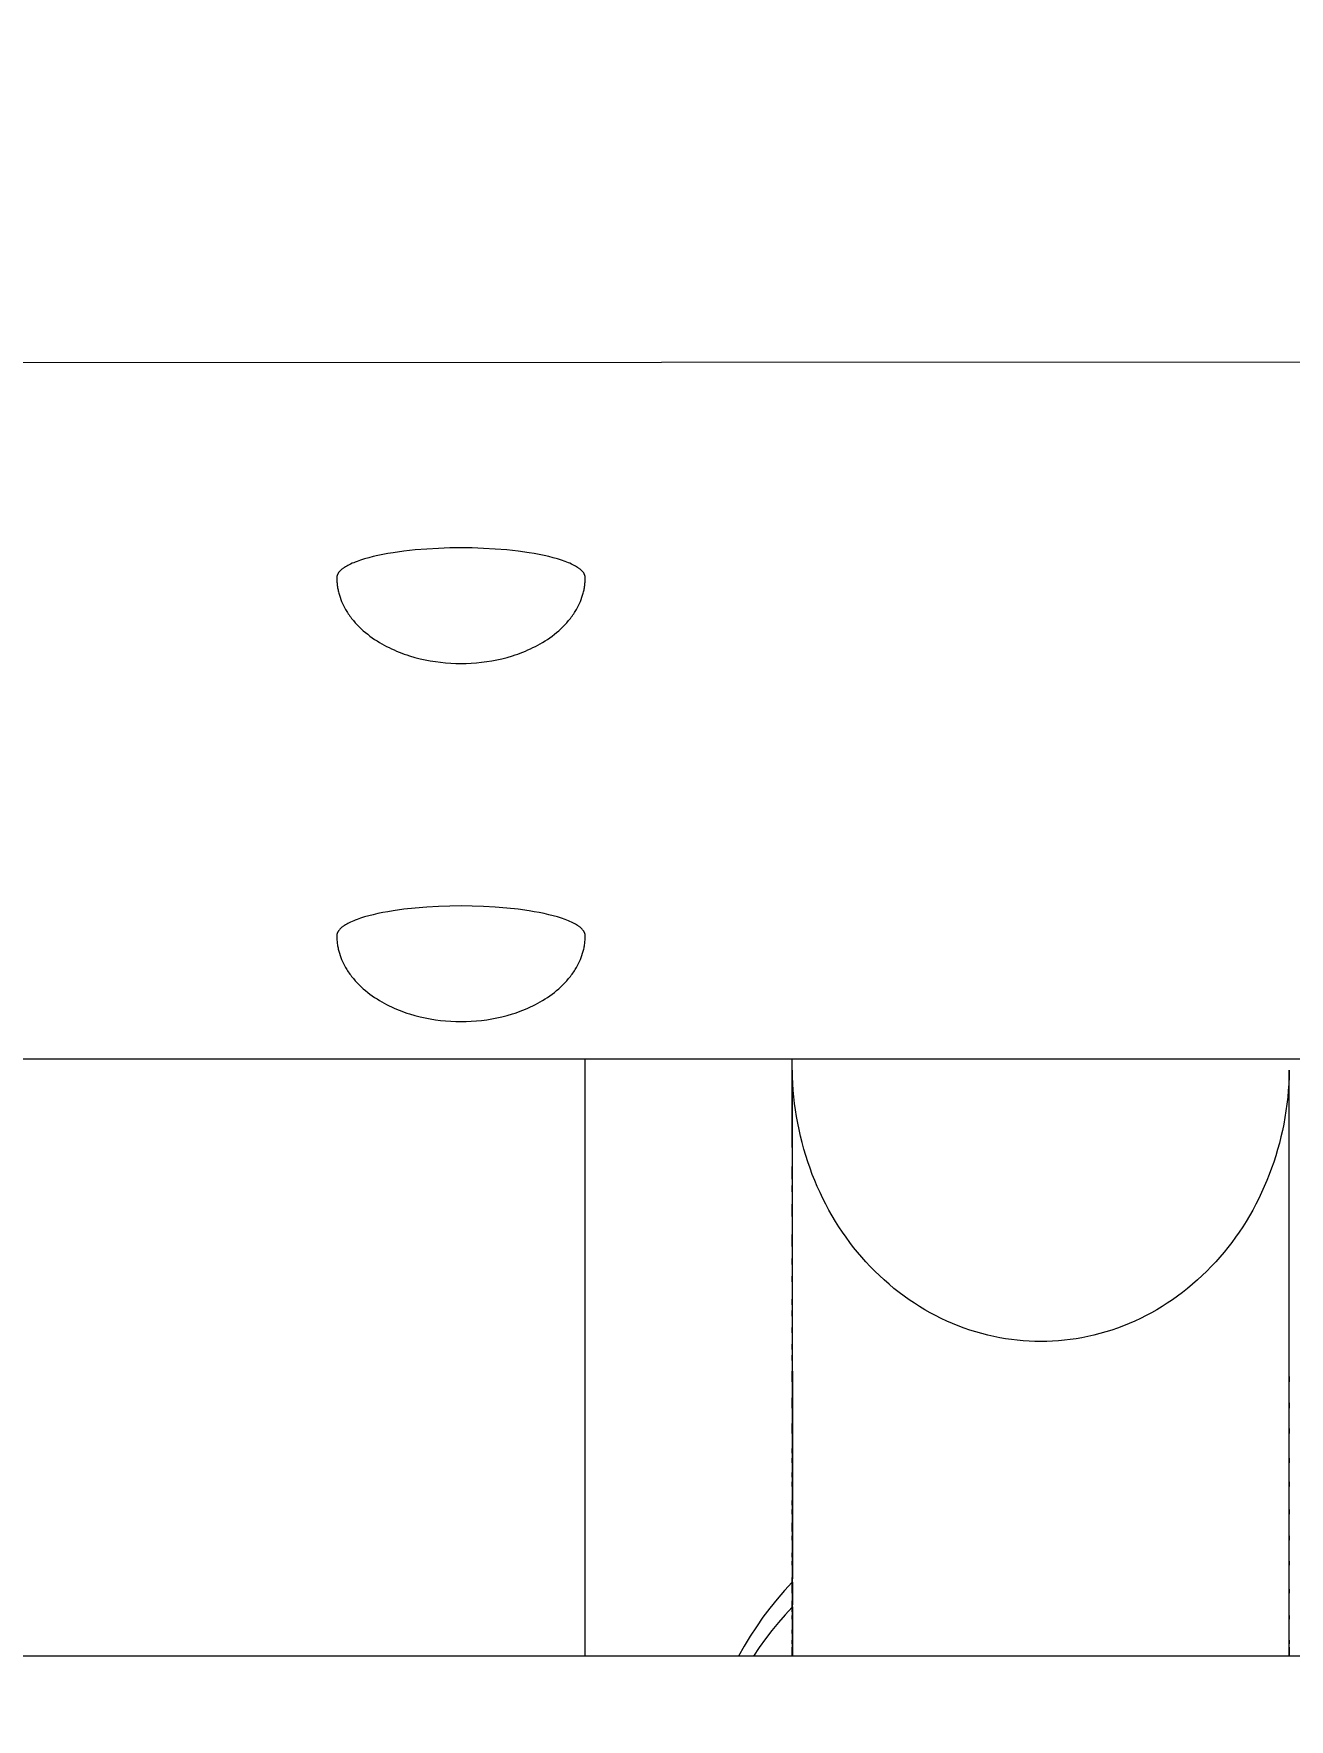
# Model space of a CAD drawing. Header units: inches. Extents: x -9 to 187, y -3 to 135.
# Drawn here: x 3.732 to 6.716, y 67.685 to 71.691 of the extents above; entities that cross this region are included whole.
import ezdxf

# ---------------------------------------------------------------- set-up
doc = ezdxf.new("R2010")
doc.units = ezdxf.units.IN
doc.layers.add('ZANO_R', color=7, linetype='Continuous', lineweight=0)
doc.layers.add('ZANO_W', color=1, linetype='Continuous', lineweight=0)
doc.styles.get("Standard").update_dxf_attribs({"font": 'arial.ttf'})
doc.dimstyles.new('amerykanie', dxfattribs={"dimtxt": 50, "dimasz": 50, "dimexe": 0.5, "dimexo": 0.5, "dimgap": 1, "dimtad": 1, "dimdec": 0, "dimzin": 0, "dimlunit": 5, "dimtxsty": 'Standard', "dimcen": 0.09, "dimclrd": 1, "dimclre": 1, "dimclrt": 1, "dimazin": 0, "dimtfac": 1, "dimtdec": 0, "dimtmove": 0, "dimatfit": 3, "dimfxl": 1, "dimtzin": 0, "dimarcsym": 1})

# ---------------------------------------------------------------- blocks, each defined once
blk = doc.blocks.new('*D364')
at = {"layer": 'ZANO_W', "color": 1, "lineweight": -2}
for p, q in [((4.7442, 74.7513), (-5.3576, 74.7513)), ((-4.8576, 49.7686), (-4.8576, 73.7513)), ((4.7442, 48.7686), (-5.3576, 48.7686))]:
    blk.add_line(p, q, dxfattribs=at)
at = {"layer": 'ZANO_W', "color": 1}
for points in [[(-4.6909, 73.7513), (-5.0243, 73.7513), (-4.8576, 74.7513)], [(-5.0243, 49.7686), (-4.6909, 49.7686), (-4.8576, 48.7686)]]:
    blk.add_solid(points, dxfattribs=at)
at = {"layer": 'ZANO_W', "color": 1, "insert": (-6.1873, 61.7599), "char_height": 1.625, "attachment_point": 5, "rotation": 90}
blk.add_mtext('26', dxfattribs=at)

msp = doc.modelspace()

# ---------------------------------------------------------------- linework, layer by layer
at = {"layer": 'ZANO_R'}
for p, q in [((-1.94527, 70.90566), (12.03027, 70.91451)), ((4.58567, 70.45721), (4.5732, 70.45514)), ((4.61163, 70.46085), (4.58567, 70.45721)), ((4.63856, 70.4638), (4.61163, 70.46085)), ((4.666, 70.46604), (4.63856, 70.4638)), ((4.69351, 70.46759), (4.666, 70.46604)), ((4.72071, 70.46849), (4.69351, 70.46759)), ((4.74724, 70.46878), (4.72071, 70.46849)), ((4.77377, 70.46849), (4.74724, 70.46878)), ((4.80096, 70.46759), (4.77377, 70.46849)), ((4.82848, 70.46604), (4.80096, 70.46759)), ((4.85592, 70.4638), (4.82848, 70.46604)), ((4.88285, 70.46085), (4.85592, 70.4638)), ((4.90881, 70.45721), (4.88285, 70.46085)), ((4.92128, 70.45514), (4.90881, 70.45721)), ((4.46338, 70.41736), (4.46242, 70.41654)), ((4.46439, 70.41819), (4.46338, 70.41736)), ((4.46544, 70.41902), (4.46439, 70.41819)), ((4.46654, 70.41984), (4.46544, 70.41902)), ((4.46768, 70.42067), (4.46654, 70.41984)), ((4.46887, 70.42149), (4.46768, 70.42067)), ((4.47011, 70.42231), (4.46887, 70.42149)), ((4.47271, 70.42396), (4.47011, 70.42231)), ((4.4755, 70.42559), (4.47271, 70.42396)), ((4.47847, 70.42721), (4.4755, 70.42559)), ((4.48163, 70.42882), (4.47847, 70.42721)), ((4.48497, 70.43042), (4.48163, 70.42882)), ((4.48849, 70.43201), (4.48497, 70.43042)), ((4.49218, 70.43358), (4.48849, 70.43201)), ((4.49606, 70.43513), (4.49218, 70.43358)), ((4.50011, 70.43666), (4.49606, 70.43513)), ((4.50873, 70.43966), (4.50011, 70.43666)), ((4.51802, 70.44255), (4.50873, 70.43966)), ((4.52794, 70.44534), (4.51802, 70.44255)), ((4.53846, 70.448), (4.52794, 70.44534)), ((4.54954, 70.45053), (4.53846, 70.448)), ((4.56114, 70.45291), (4.54954, 70.45053)), ((4.5732, 70.45514), (4.56114, 70.45291)), ((4.93334, 70.45291), (4.92128, 70.45514)), ((4.94493, 70.45053), (4.93334, 70.45291)), ((4.95602, 70.448), (4.94493, 70.45053)), ((4.96654, 70.44534), (4.95602, 70.448)), ((4.97646, 70.44255), (4.96654, 70.44534)), ((4.98575, 70.43966), (4.97646, 70.44255)), ((4.99437, 70.43666), (4.98575, 70.43966)), ((4.99842, 70.43513), (4.99437, 70.43666)), ((5.00229, 70.43358), (4.99842, 70.43513)), ((5.00599, 70.43201), (5.00229, 70.43358)), ((5.00951, 70.43042), (5.00599, 70.43201)), ((5.01285, 70.42882), (5.00951, 70.43042)), ((5.016, 70.42721), (5.01285, 70.42882)), ((5.01898, 70.42559), (5.016, 70.42721)), ((5.02177, 70.42396), (5.01898, 70.42559)), ((5.02437, 70.42231), (5.02177, 70.42396)), ((5.02561, 70.42149), (5.02437, 70.42231)), ((5.0268, 70.42067), (5.02561, 70.42149)), ((5.02794, 70.41984), (5.0268, 70.42067)), ((5.02904, 70.41902), (5.02794, 70.41984)), ((5.03009, 70.41819), (5.02904, 70.41902)), ((5.0311, 70.41736), (5.03009, 70.41819)), ((5.03206, 70.41654), (5.0311, 70.41736)), ((4.45199, 70.39824), (4.45198, 70.39785)), ((4.45198, 70.39785), (4.45201, 70.39518)), ((4.452, 70.39863), (4.45199, 70.39824)), ((4.45202, 70.39903), (4.452, 70.39863)), ((4.45201, 70.39518), (4.45208, 70.39252)), ((4.45205, 70.39942), (4.45202, 70.39903)), ((4.4521, 70.39982), (4.45205, 70.39942)), ((4.45208, 70.39252), (4.45221, 70.38987)), ((4.45215, 70.40021), (4.4521, 70.39982)), ((4.45221, 70.40061), (4.45215, 70.40021)), ((4.45228, 70.40101), (4.45221, 70.40061)), ((4.45221, 70.38987), (4.45238, 70.38723)), ((4.45235, 70.40141), (4.45228, 70.40101)), ((4.45244, 70.40181), (4.45235, 70.40141)), ((4.45238, 70.38723), (4.45261, 70.3846)), ((4.45254, 70.40221), (4.45244, 70.40181)), ((4.45265, 70.40261), (4.45254, 70.40221)), ((4.45261, 70.3846), (4.45288, 70.38198)), ((4.45277, 70.40301), (4.45265, 70.40261)), ((4.45289, 70.40341), (4.45277, 70.40301)), ((4.45288, 70.38198), (4.4532, 70.37936)), ((4.45303, 70.40382), (4.45289, 70.40341)), ((4.45318, 70.40422), (4.45303, 70.40382)), ((4.45333, 70.40462), (4.45318, 70.40422)), ((4.4532, 70.37936), (4.45357, 70.37676)), ((4.4535, 70.40503), (4.45333, 70.40462)), ((4.45368, 70.40544), (4.4535, 70.40503)), ((4.45386, 70.40584), (4.45368, 70.40544)), ((4.45406, 70.40625), (4.45386, 70.40584)), ((4.45427, 70.40666), (4.45406, 70.40625)), ((4.45448, 70.40706), (4.45427, 70.40666)), ((4.45471, 70.40747), (4.45448, 70.40706)), ((4.45495, 70.40788), (4.45471, 70.40747)), ((4.4552, 70.40829), (4.45495, 70.40788)), ((4.45546, 70.4087), (4.4552, 70.40829)), ((4.45573, 70.40911), (4.45546, 70.4087)), ((4.4563, 70.40993), (4.45573, 70.40911)), ((4.45691, 70.41075), (4.4563, 70.40993)), ((4.45757, 70.41158), (4.45691, 70.41075)), ((4.45827, 70.4124), (4.45757, 70.41158)), ((4.45901, 70.41323), (4.45827, 70.4124)), ((4.45979, 70.41405), (4.45901, 70.41323)), ((4.46062, 70.41488), (4.45979, 70.41405)), ((4.4615, 70.41571), (4.46062, 70.41488)), ((4.46242, 70.41654), (4.4615, 70.41571)), ((5.03298, 70.41571), (5.03206, 70.41654)), ((5.03385, 70.41488), (5.03298, 70.41571)), ((5.03468, 70.41405), (5.03385, 70.41488)), ((5.03547, 70.41323), (5.03468, 70.41405)), ((5.03621, 70.4124), (5.03547, 70.41323)), ((5.03691, 70.41158), (5.03621, 70.4124)), ((5.03757, 70.41075), (5.03691, 70.41158)), ((5.03818, 70.40993), (5.03757, 70.41075)), ((5.03875, 70.40911), (5.03818, 70.40993)), ((5.03902, 70.4087), (5.03875, 70.40911)), ((5.03928, 70.40829), (5.03902, 70.4087)), ((5.03953, 70.40788), (5.03928, 70.40829)), ((5.03977, 70.40747), (5.03953, 70.40788)), ((5.03999, 70.40706), (5.03977, 70.40747)), ((5.04021, 70.40666), (5.03999, 70.40706)), ((5.04042, 70.40625), (5.04021, 70.40666)), ((5.04061, 70.40584), (5.04042, 70.40625)), ((5.0408, 70.40544), (5.04061, 70.40584)), ((5.04098, 70.40503), (5.0408, 70.40544)), ((5.04091, 70.37676), (5.04128, 70.37936)), ((5.04114, 70.40462), (5.04098, 70.40503)), ((5.0413, 70.40422), (5.04114, 70.40462)), ((5.04128, 70.37936), (5.0416, 70.38198)), ((5.04145, 70.40382), (5.0413, 70.40422)), ((5.04159, 70.40341), (5.04145, 70.40382)), ((5.04171, 70.40301), (5.04159, 70.40341)), ((5.0416, 70.38198), (5.04187, 70.3846)), ((5.04183, 70.40261), (5.04171, 70.40301)), ((5.04194, 70.40221), (5.04183, 70.40261)), ((5.04187, 70.3846), (5.0421, 70.38723)), ((5.04204, 70.40181), (5.04194, 70.40221)), ((5.04212, 70.40141), (5.04204, 70.40181)), ((5.0421, 70.38723), (5.04227, 70.38987)), ((5.0422, 70.40101), (5.04212, 70.40141)), ((5.04227, 70.40061), (5.0422, 70.40101)), ((5.04233, 70.40021), (5.04227, 70.40061)), ((5.04227, 70.38987), (5.0424, 70.39252)), ((5.04238, 70.39982), (5.04233, 70.40021)), ((5.04242, 70.39942), (5.04238, 70.39982)), ((5.0424, 70.39252), (5.04247, 70.39518)), ((5.04246, 70.39903), (5.04242, 70.39942)), ((5.04248, 70.39863), (5.04246, 70.39903)), ((5.04247, 70.39518), (5.0425, 70.39785)), ((5.04249, 70.39824), (5.04248, 70.39863)), ((5.0425, 70.39785), (5.04249, 70.39824)), ((4.45357, 70.37676), (4.45398, 70.37416)), ((4.45398, 70.37416), (4.45444, 70.37158)), ((4.45444, 70.37158), (4.45495, 70.36901)), ((4.45495, 70.36901), (4.45551, 70.36644)), ((4.45551, 70.36644), (4.45611, 70.36389)), ((4.45611, 70.36389), (4.45675, 70.36135)), ((4.45675, 70.36135), (4.45745, 70.35882)), ((4.45745, 70.35882), (4.45818, 70.3563)), ((4.45818, 70.3563), (4.45979, 70.3513)), ((4.45979, 70.3513), (4.46156, 70.34635)), ((4.46156, 70.34635), (4.46351, 70.34145)), ((4.46351, 70.34145), (4.46562, 70.33661)), ((5.02885, 70.33661), (5.03097, 70.34145)), ((5.03097, 70.34145), (5.03292, 70.34635)), ((5.03292, 70.34635), (5.03469, 70.3513)), ((5.03469, 70.3513), (5.0363, 70.3563)), ((5.0363, 70.3563), (5.03703, 70.35882)), ((5.03703, 70.35882), (5.03772, 70.36135)), ((5.03772, 70.36135), (5.03837, 70.36389)), ((5.03837, 70.36389), (5.03897, 70.36644)), ((5.03897, 70.36644), (5.03953, 70.36901)), ((5.03953, 70.36901), (5.04003, 70.37158)), ((5.04003, 70.37158), (5.0405, 70.37416)), ((5.0405, 70.37416), (5.04091, 70.37676)), ((4.46562, 70.33661), (4.4679, 70.33182)), ((4.4679, 70.33182), (4.47034, 70.32709)), ((4.47034, 70.32709), (4.47294, 70.32243)), ((4.47294, 70.32243), (4.47569, 70.31782)), ((4.47569, 70.31782), (4.47749, 70.31498)), ((4.47749, 70.31498), (4.47933, 70.31218)), ((4.47933, 70.31218), (4.48122, 70.30941)), ((4.48122, 70.30941), (4.48317, 70.30667)), ((4.48317, 70.30667), (4.48516, 70.30397)), ((4.48516, 70.30397), (4.4872, 70.3013)), ((4.4872, 70.3013), (4.49142, 70.29607)), ((5.00305, 70.29607), (5.00727, 70.3013)), ((5.00727, 70.3013), (5.00931, 70.30397)), ((5.00931, 70.30397), (5.01131, 70.30667)), ((5.01131, 70.30667), (5.01325, 70.30941)), ((5.01325, 70.30941), (5.01515, 70.31218)), ((5.01515, 70.31218), (5.01699, 70.31498)), ((5.01699, 70.31498), (5.01878, 70.31782)), ((5.01878, 70.31782), (5.02154, 70.32243)), ((5.02154, 70.32243), (5.02413, 70.32709)), ((5.02413, 70.32709), (5.02657, 70.33182)), ((5.02657, 70.33182), (5.02885, 70.33661)), ((4.49142, 70.29607), (4.49582, 70.29098)), ((4.49582, 70.29098), (4.50039, 70.28602)), ((4.50039, 70.28602), (4.50511, 70.2812)), ((4.50511, 70.2812), (4.50999, 70.27652)), ((4.50999, 70.27652), (4.51501, 70.27198)), ((4.51501, 70.27198), (4.52016, 70.26758)), ((4.52016, 70.26758), (4.52544, 70.26332)), ((4.52544, 70.26332), (4.53083, 70.2592)), ((4.53083, 70.2592), (4.53633, 70.25522)), ((4.95815, 70.25522), (4.96365, 70.2592)), ((4.96365, 70.2592), (4.96904, 70.26332)), ((4.96904, 70.26332), (4.97432, 70.26758)), ((4.97432, 70.26758), (4.97947, 70.27198)), ((4.97947, 70.27198), (4.98449, 70.27652)), ((4.98449, 70.27652), (4.98936, 70.2812)), ((4.98936, 70.2812), (4.99409, 70.28602)), ((4.99409, 70.28602), (4.99866, 70.29098)), ((4.99866, 70.29098), (5.00305, 70.29607)), ((4.53633, 70.25522), (4.54192, 70.25138)), ((4.54192, 70.25138), (4.54761, 70.24768)), ((4.54761, 70.24768), (4.55338, 70.24412)), ((4.55338, 70.24412), (4.55899, 70.24083)), ((4.55899, 70.24083), (4.56468, 70.23766)), ((4.56468, 70.23766), (4.57044, 70.23461)), ((4.57044, 70.23461), (4.57627, 70.23168)), ((4.57627, 70.23168), (4.58217, 70.22886)), ((4.58217, 70.22886), (4.58813, 70.22616)), ((4.58813, 70.22616), (4.59415, 70.22357)), ((4.59415, 70.22357), (4.60022, 70.2211)), ((4.60022, 70.2211), (4.60634, 70.21874)), ((4.60634, 70.21874), (4.6125, 70.21649)), ((4.88197, 70.21649), (4.88814, 70.21874)), ((4.88814, 70.21874), (4.89426, 70.2211)), ((4.89426, 70.2211), (4.90033, 70.22357)), ((4.90033, 70.22357), (4.90635, 70.22616)), ((4.90635, 70.22616), (4.91231, 70.22886)), ((4.91231, 70.22886), (4.91821, 70.23168)), ((4.91821, 70.23168), (4.92404, 70.23461)), ((4.92404, 70.23461), (4.9298, 70.23766)), ((4.9298, 70.23766), (4.93549, 70.24083)), ((4.93549, 70.24083), (4.9411, 70.24412)), ((4.9411, 70.24412), (4.94687, 70.24768)), ((4.94687, 70.24768), (4.95255, 70.25138)), ((4.95255, 70.25138), (4.95815, 70.25522)), ((4.6125, 70.21649), (4.61871, 70.21436)), ((4.61871, 70.21436), (4.62495, 70.21234)), ((4.62495, 70.21234), (4.63753, 70.20863)), ((4.63753, 70.20863), (4.6502, 70.20536)), ((4.6502, 70.20536), (4.66213, 70.2027)), ((4.66213, 70.2027), (4.67414, 70.20039)), ((4.67414, 70.20039), (4.68624, 70.19844)), ((4.68624, 70.19844), (4.69838, 70.19684)), ((4.69838, 70.19684), (4.71057, 70.1956)), ((4.71057, 70.1956), (4.72279, 70.19472)), ((4.72279, 70.19472), (4.73502, 70.1942)), ((4.73502, 70.1942), (4.74724, 70.19403)), ((4.74724, 70.19403), (4.75946, 70.1942)), ((4.75946, 70.1942), (4.77169, 70.19472)), ((4.77169, 70.19472), (4.7839, 70.1956)), ((4.7839, 70.1956), (4.79609, 70.19684)), ((4.79609, 70.19684), (4.80824, 70.19844)), ((4.80824, 70.19844), (4.82033, 70.20039)), ((4.82033, 70.20039), (4.83235, 70.2027)), ((4.83235, 70.2027), (4.84428, 70.20536)), ((4.84428, 70.20536), (4.85695, 70.20863)), ((4.85695, 70.20863), (4.86953, 70.21234)), ((4.86953, 70.21234), (4.87577, 70.21436)), ((4.87577, 70.21436), (4.88197, 70.21649)), ((4.69351, 69.61663), (4.666, 69.61508)), ((4.72071, 69.61753), (4.69351, 69.61663)), ((4.74724, 69.61781), (4.72071, 69.61753)), ((4.77377, 69.61753), (4.74724, 69.61781)), ((4.80096, 69.61663), (4.77377, 69.61753)), ((4.82848, 69.61508), (4.80096, 69.61663)), ((4.47847, 69.57625), (4.4755, 69.57463)), ((4.48163, 69.57786), (4.47847, 69.57625)), ((4.48497, 69.57946), (4.48163, 69.57786)), ((4.48849, 69.58105), (4.48497, 69.57946)), ((4.49218, 69.58262), (4.48849, 69.58105)), ((4.49606, 69.58417), (4.49218, 69.58262)), ((4.50011, 69.5857), (4.49606, 69.58417)), ((4.50873, 69.58869), (4.50011, 69.5857)), ((4.51802, 69.59159), (4.50873, 69.58869)), ((4.52794, 69.59438), (4.51802, 69.59159)), ((4.53846, 69.59704), (4.52794, 69.59438)), ((4.54954, 69.59957), (4.53846, 69.59704)), ((4.56114, 69.60195), (4.54954, 69.59957)), ((4.5732, 69.60418), (4.56114, 69.60195)), ((4.58567, 69.60625), (4.5732, 69.60418)), ((4.61163, 69.60989), (4.58567, 69.60625)), ((4.63856, 69.61283), (4.61163, 69.60989)), ((4.666, 69.61508), (4.63856, 69.61283)), ((4.85592, 69.61283), (4.82848, 69.61508)), ((4.88285, 69.60989), (4.85592, 69.61283)), ((4.90881, 69.60625), (4.88285, 69.60989)), ((4.92128, 69.60418), (4.90881, 69.60625)), ((4.93334, 69.60195), (4.92128, 69.60418)), ((4.94493, 69.59957), (4.93334, 69.60195)), ((4.95602, 69.59704), (4.94493, 69.59957)), ((4.96654, 69.59438), (4.95602, 69.59704)), ((4.97646, 69.59159), (4.96654, 69.59438)), ((4.98575, 69.58869), (4.97646, 69.59159)), ((4.99437, 69.5857), (4.98575, 69.58869)), ((4.99842, 69.58417), (4.99437, 69.5857)), ((5.00229, 69.58262), (4.99842, 69.58417)), ((5.00599, 69.58105), (5.00229, 69.58262)), ((5.00951, 69.57946), (5.00599, 69.58105)), ((5.01285, 69.57786), (5.00951, 69.57946)), ((5.016, 69.57625), (5.01285, 69.57786)), ((5.01898, 69.57463), (5.016, 69.57625)), ((4.45199, 69.54728), (4.45198, 69.54689)), ((4.45198, 69.54689), (4.45201, 69.54422)), ((4.452, 69.54767), (4.45199, 69.54728)), ((4.45202, 69.54806), (4.452, 69.54767)), ((4.45201, 69.54422), (4.45208, 69.54156)), ((4.45205, 69.54846), (4.45202, 69.54806)), ((4.4521, 69.54886), (4.45205, 69.54846)), ((4.45208, 69.54156), (4.45221, 69.53891)), ((4.45215, 69.54925), (4.4521, 69.54886)), ((4.45221, 69.54965), (4.45215, 69.54925)), ((4.45228, 69.55005), (4.45221, 69.54965)), ((4.45221, 69.53891), (4.45238, 69.53627)), ((4.45235, 69.55045), (4.45228, 69.55005)), ((4.45244, 69.55085), (4.45235, 69.55045)), ((4.45238, 69.53627), (4.45261, 69.53364)), ((4.45254, 69.55125), (4.45244, 69.55085)), ((4.45265, 69.55165), (4.45254, 69.55125)), ((4.45277, 69.55205), (4.45265, 69.55165)), ((4.45289, 69.55245), (4.45277, 69.55205)), ((4.45303, 69.55285), (4.45289, 69.55245)), ((4.45318, 69.55326), (4.45303, 69.55285)), ((4.45333, 69.55366), (4.45318, 69.55326)), ((4.4535, 69.55407), (4.45333, 69.55366)), ((4.45368, 69.55447), (4.4535, 69.55407)), ((4.45386, 69.55488), (4.45368, 69.55447)), ((4.45406, 69.55529), (4.45386, 69.55488)), ((4.45427, 69.55569), (4.45406, 69.55529)), ((4.45448, 69.5561), (4.45427, 69.55569)), ((4.45471, 69.55651), (4.45448, 69.5561)), ((4.45495, 69.55692), (4.45471, 69.55651)), ((4.4552, 69.55733), (4.45495, 69.55692)), ((4.45546, 69.55774), (4.4552, 69.55733)), ((4.45573, 69.55815), (4.45546, 69.55774)), ((4.4563, 69.55897), (4.45573, 69.55815)), ((4.45691, 69.55979), (4.4563, 69.55897)), ((4.45757, 69.56062), (4.45691, 69.55979)), ((4.45827, 69.56144), (4.45757, 69.56062)), ((4.45901, 69.56227), (4.45827, 69.56144)), ((4.45979, 69.56309), (4.45901, 69.56227)), ((4.46062, 69.56392), (4.45979, 69.56309)), ((4.4615, 69.56475), (4.46062, 69.56392)), ((4.46242, 69.56557), (4.4615, 69.56475)), ((4.46338, 69.5664), (4.46242, 69.56557)), ((4.46439, 69.56723), (4.46338, 69.5664)), ((4.46544, 69.56806), (4.46439, 69.56723)), ((4.46654, 69.56888), (4.46544, 69.56806)), ((4.46768, 69.56971), (4.46654, 69.56888)), ((4.46887, 69.57053), (4.46768, 69.56971)), ((4.47011, 69.57135), (4.46887, 69.57053)), ((4.47271, 69.57299), (4.47011, 69.57135)), ((4.4755, 69.57463), (4.47271, 69.57299)), ((5.02177, 69.57299), (5.01898, 69.57463)), ((5.02437, 69.57135), (5.02177, 69.57299)), ((5.02561, 69.57053), (5.02437, 69.57135)), ((5.0268, 69.56971), (5.02561, 69.57053)), ((5.02794, 69.56888), (5.0268, 69.56971)), ((5.02904, 69.56806), (5.02794, 69.56888)), ((5.03009, 69.56723), (5.02904, 69.56806)), ((5.0311, 69.5664), (5.03009, 69.56723)), ((5.03206, 69.56557), (5.0311, 69.5664)), ((5.03298, 69.56475), (5.03206, 69.56557)), ((5.03385, 69.56392), (5.03298, 69.56475)), ((5.03468, 69.56309), (5.03385, 69.56392)), ((5.03547, 69.56227), (5.03468, 69.56309)), ((5.03621, 69.56144), (5.03547, 69.56227)), ((5.03691, 69.56062), (5.03621, 69.56144)), ((5.03757, 69.55979), (5.03691, 69.56062)), ((5.03818, 69.55897), (5.03757, 69.55979)), ((5.03875, 69.55815), (5.03818, 69.55897)), ((5.03902, 69.55774), (5.03875, 69.55815)), ((5.03928, 69.55733), (5.03902, 69.55774)), ((5.03953, 69.55692), (5.03928, 69.55733)), ((5.03977, 69.55651), (5.03953, 69.55692)), ((5.03999, 69.5561), (5.03977, 69.55651)), ((5.04021, 69.55569), (5.03999, 69.5561)), ((5.04042, 69.55529), (5.04021, 69.55569)), ((5.04061, 69.55488), (5.04042, 69.55529)), ((5.0408, 69.55447), (5.04061, 69.55488)), ((5.04098, 69.55407), (5.0408, 69.55447)), ((5.04114, 69.55366), (5.04098, 69.55407)), ((5.0413, 69.55326), (5.04114, 69.55366)), ((5.04145, 69.55285), (5.0413, 69.55326)), ((5.04159, 69.55245), (5.04145, 69.55285)), ((5.04171, 69.55205), (5.04159, 69.55245)), ((5.04183, 69.55165), (5.04171, 69.55205)), ((5.04194, 69.55125), (5.04183, 69.55165)), ((5.04187, 69.53364), (5.0421, 69.53627)), ((5.04204, 69.55085), (5.04194, 69.55125)), ((5.04212, 69.55045), (5.04204, 69.55085)), ((5.0421, 69.53627), (5.04227, 69.53891)), ((5.0422, 69.55005), (5.04212, 69.55045)), ((5.04227, 69.54965), (5.0422, 69.55005)), ((5.04233, 69.54925), (5.04227, 69.54965)), ((5.04227, 69.53891), (5.0424, 69.54156)), ((5.04238, 69.54886), (5.04233, 69.54925)), ((5.04242, 69.54846), (5.04238, 69.54886)), ((5.0424, 69.54156), (5.04247, 69.54422)), ((5.04246, 69.54806), (5.04242, 69.54846)), ((5.04248, 69.54767), (5.04246, 69.54806)), ((5.04247, 69.54422), (5.0425, 69.54689)), ((5.04249, 69.54728), (5.04248, 69.54767)), ((5.0425, 69.54689), (5.04249, 69.54728)), ((4.45261, 69.53364), (4.45288, 69.53102)), ((4.45288, 69.53102), (4.4532, 69.5284)), ((4.4532, 69.5284), (4.45357, 69.5258)), ((4.45357, 69.5258), (4.45398, 69.5232)), ((4.45398, 69.5232), (4.45444, 69.52062)), ((4.45444, 69.52062), (4.45495, 69.51804)), ((4.45495, 69.51804), (4.45551, 69.51548)), ((4.45551, 69.51548), (4.45611, 69.51293)), ((4.45611, 69.51293), (4.45675, 69.51039)), ((4.45675, 69.51039), (4.45745, 69.50786)), ((4.45745, 69.50786), (4.45818, 69.50534)), ((4.45818, 69.50534), (4.45979, 69.50034)), ((4.45979, 69.50034), (4.46156, 69.49539)), ((5.03292, 69.49539), (5.03469, 69.50034)), ((5.03469, 69.50034), (5.0363, 69.50534)), ((5.0363, 69.50534), (5.03703, 69.50786)), ((5.03703, 69.50786), (5.03772, 69.51039)), ((5.03772, 69.51039), (5.03837, 69.51293)), ((5.03837, 69.51293), (5.03897, 69.51548)), ((5.03897, 69.51548), (5.03953, 69.51804)), ((5.03953, 69.51804), (5.04003, 69.52062)), ((5.04003, 69.52062), (5.0405, 69.5232)), ((5.0405, 69.5232), (5.04091, 69.5258)), ((5.04091, 69.5258), (5.04128, 69.5284)), ((5.04128, 69.5284), (5.0416, 69.53102)), ((5.0416, 69.53102), (5.04187, 69.53364)), ((4.46156, 69.49539), (4.46351, 69.49049)), ((4.46351, 69.49049), (4.46562, 69.48565)), ((4.46562, 69.48565), (4.4679, 69.48086)), ((4.4679, 69.48086), (4.47034, 69.47613)), ((4.47034, 69.47613), (4.47294, 69.47146)), ((4.47294, 69.47146), (4.47569, 69.46686)), ((4.47569, 69.46686), (4.47749, 69.46402)), ((4.47749, 69.46402), (4.47933, 69.46122)), ((4.47933, 69.46122), (4.48122, 69.45845)), ((4.48122, 69.45845), (4.48317, 69.45571)), ((4.48317, 69.45571), (4.48516, 69.45301)), ((5.00931, 69.45301), (5.01131, 69.45571)), ((5.01131, 69.45571), (5.01325, 69.45845)), ((5.01325, 69.45845), (5.01515, 69.46122)), ((5.01515, 69.46122), (5.01699, 69.46402)), ((5.01699, 69.46402), (5.01878, 69.46686)), ((5.01878, 69.46686), (5.02154, 69.47146)), ((5.02154, 69.47146), (5.02413, 69.47613)), ((5.02413, 69.47613), (5.02657, 69.48086)), ((5.02657, 69.48086), (5.02885, 69.48565)), ((5.02885, 69.48565), (5.03097, 69.49049)), ((5.03097, 69.49049), (5.03292, 69.49539)), ((4.48516, 69.45301), (4.4872, 69.45034)), ((4.4872, 69.45034), (4.49142, 69.44511)), ((4.49142, 69.44511), (4.49582, 69.44002)), ((4.49582, 69.44002), (4.50039, 69.43506)), ((4.50039, 69.43506), (4.50511, 69.43024)), ((4.50511, 69.43024), (4.50999, 69.42556)), ((4.50999, 69.42556), (4.51501, 69.42102)), ((4.51501, 69.42102), (4.52016, 69.41662)), ((4.52016, 69.41662), (4.52544, 69.41236)), ((4.96904, 69.41236), (4.97432, 69.41662)), ((4.97432, 69.41662), (4.97947, 69.42102)), ((4.97947, 69.42102), (4.98449, 69.42556)), ((4.98449, 69.42556), (4.98936, 69.43024)), ((4.98936, 69.43024), (4.99409, 69.43506)), ((4.99409, 69.43506), (4.99866, 69.44002)), ((4.99866, 69.44002), (5.00305, 69.44511)), ((5.00305, 69.44511), (5.00727, 69.45034)), ((5.00727, 69.45034), (5.00931, 69.45301)), ((4.52544, 69.41236), (4.53083, 69.40824)), ((4.53083, 69.40824), (4.53633, 69.40426)), ((4.53633, 69.40426), (4.54192, 69.40042)), ((4.54192, 69.40042), (4.54761, 69.39672)), ((4.54761, 69.39672), (4.55338, 69.39316)), ((4.55338, 69.39316), (4.55899, 69.38987)), ((4.55899, 69.38987), (4.56468, 69.3867)), ((4.56468, 69.3867), (4.57044, 69.38365)), ((4.57044, 69.38365), (4.57627, 69.38072)), ((4.57627, 69.38072), (4.58217, 69.3779)), ((4.58217, 69.3779), (4.58813, 69.3752)), ((4.90635, 69.3752), (4.91231, 69.3779)), ((4.91231, 69.3779), (4.91821, 69.38072)), ((4.91821, 69.38072), (4.92404, 69.38365)), ((4.92404, 69.38365), (4.9298, 69.3867)), ((4.9298, 69.3867), (4.93549, 69.38987)), ((4.93549, 69.38987), (4.9411, 69.39316)), ((4.9411, 69.39316), (4.94687, 69.39672)), ((4.94687, 69.39672), (4.95255, 69.40042)), ((4.95255, 69.40042), (4.95815, 69.40426)), ((4.95815, 69.40426), (4.96365, 69.40824)), ((4.96365, 69.40824), (4.96904, 69.41236)), ((4.58813, 69.3752), (4.59415, 69.37261)), ((4.59415, 69.37261), (4.60022, 69.37014)), ((4.60022, 69.37014), (4.60634, 69.36778)), ((4.60634, 69.36778), (4.6125, 69.36553)), ((4.6125, 69.36553), (4.61871, 69.3634)), ((4.61871, 69.3634), (4.62495, 69.36137)), ((4.62495, 69.36137), (4.63753, 69.35766)), ((4.63753, 69.35766), (4.6502, 69.35439)), ((4.6502, 69.35439), (4.66213, 69.35174)), ((4.66213, 69.35174), (4.67414, 69.34943)), ((4.67414, 69.34943), (4.68624, 69.34748)), ((4.68624, 69.34748), (4.69838, 69.34588)), ((4.69838, 69.34588), (4.71057, 69.34464)), ((4.71057, 69.34464), (4.72279, 69.34376)), ((4.72279, 69.34376), (4.73502, 69.34323)), ((4.73502, 69.34323), (4.74724, 69.34307)), ((4.74724, 69.34307), (4.75946, 69.34323)), ((4.75946, 69.34323), (4.77169, 69.34376)), ((4.77169, 69.34376), (4.7839, 69.34464)), ((4.7839, 69.34464), (4.79609, 69.34588)), ((4.79609, 69.34588), (4.80824, 69.34748)), ((4.80824, 69.34748), (4.82033, 69.34943)), ((4.82033, 69.34943), (4.83235, 69.35174)), ((4.83235, 69.35174), (4.84428, 69.35439)), ((4.84428, 69.35439), (4.85695, 69.35766)), ((4.85695, 69.35766), (4.86953, 69.36137)), ((4.86953, 69.36137), (4.87577, 69.3634)), ((4.87577, 69.3634), (4.88197, 69.36553)), ((4.88197, 69.36553), (4.88814, 69.36778)), ((4.88814, 69.36778), (4.89426, 69.37014)), ((4.89426, 69.37014), (4.90033, 69.37261)), ((4.90033, 69.37261), (4.90635, 69.3752)), ((-1.5516, 69.25466), (12.03027, 69.25466)), ((5.0425, 67.83533), (5.0425, 69.25466)), ((5.53458, 69.04381), (5.53458, 69.25466)), ((5.53504, 69.2119), (5.53465, 69.22775)), ((5.53465, 67.83533), (5.53465, 69.22775)), ((6.71557, 69.22773), (6.71516, 69.21155)), ((6.71557, 67.83533), (6.71557, 69.22773)), ((5.53578, 69.19607), (5.53504, 69.2119)), ((5.53686, 69.18026), (5.53578, 69.19607)), ((5.53829, 69.16447), (5.53686, 69.18026)), ((6.71327, 69.17924), (6.71179, 69.16312)), ((6.7144, 69.19538), (6.71327, 69.17924)), ((6.71516, 69.21155), (6.7144, 69.19538)), ((5.54006, 69.14872), (5.53829, 69.16447)), ((5.54217, 69.13301), (5.54006, 69.14872)), ((6.70995, 69.14704), (6.70775, 69.131)), ((6.71179, 69.16312), (6.70995, 69.14704)), ((5.54463, 69.11735), (5.54217, 69.13301)), ((5.54743, 69.10175), (5.54463, 69.11735)), ((5.55057, 69.08621), (5.54743, 69.10175)), ((6.70228, 69.0991), (6.69915, 69.08391)), ((6.7052, 69.11502), (6.70228, 69.0991)), ((6.70775, 69.131), (6.7052, 69.11502)), ((5.55406, 69.07075), (5.55057, 69.08621)), ((5.55788, 69.05537), (5.55406, 69.07075)), ((5.56205, 69.04008), (5.55788, 69.05537)), ((6.6957, 69.06878), (6.69191, 69.05374)), ((6.69915, 69.08391), (6.6957, 69.06878)), ((5.56655, 69.02488), (5.56205, 69.04008)), ((5.5714, 69.00979), (5.56655, 69.02488)), ((6.68336, 69.02391), (6.6786, 69.00915)), ((6.6878, 69.03878), (6.68336, 69.02391)), ((6.69191, 69.05374), (6.6878, 69.03878)), ((5.53458, 68.96844), (5.53458, 68.99839)), ((5.57659, 68.99482), (5.5714, 69.00979)), ((5.58211, 68.97996), (5.57659, 68.99482)), ((5.58789, 68.96545), (5.58211, 68.97996)), ((6.6681, 68.97995), (6.66233, 68.96544)), ((6.67351, 68.99449), (6.6681, 68.97995)), ((6.6786, 69.00915), (6.67351, 68.99449)), ((5.53458, 68.93874), (5.53458, 68.95355)), ((5.59399, 68.95108), (5.58789, 68.96545)), ((5.60042, 68.93684), (5.59399, 68.95108)), ((5.60717, 68.92276), (5.60042, 68.93684)), ((6.6498, 68.93683), (6.64304, 68.92275)), ((6.65622, 68.95106), (6.6498, 68.93683)), ((6.66233, 68.96544), (6.65622, 68.95106)), ((5.53457, 68.88013), (5.53457, 68.9093)), ((5.61424, 68.90883), (5.60717, 68.92276)), ((5.62164, 68.89507), (5.61424, 68.90883)), ((5.62935, 68.88149), (5.62164, 68.89507)), ((6.62858, 68.89507), (6.62087, 68.88149)), ((6.63597, 68.90882), (6.62858, 68.89507)), ((6.64304, 68.92275), (6.63597, 68.90882)), ((5.63738, 68.8681), (5.62935, 68.88149)), ((5.6454, 68.85539), (5.63738, 68.8681)), ((5.65371, 68.84288), (5.6454, 68.85539)), ((6.60482, 68.85539), (6.59651, 68.84287)), ((6.61284, 68.86809), (6.60482, 68.85539)), ((6.62087, 68.88149), (6.61284, 68.86809)), ((5.53457, 68.80835), (5.53457, 68.83686)), ((5.66231, 68.83055), (5.65371, 68.84288)), ((5.67119, 68.81843), (5.66231, 68.83055)), ((5.68034, 68.80652), (5.67119, 68.81843)), ((6.57903, 68.81843), (6.56987, 68.80652)), ((6.58791, 68.83055), (6.57903, 68.81843)), ((6.59651, 68.84287), (6.58791, 68.83055)), ((5.53457, 68.76609), (5.53457, 68.78011)), ((5.68978, 68.79484), (5.68034, 68.80652)), ((5.69949, 68.78337), (5.68978, 68.79484)), ((5.70948, 68.77215), (5.69949, 68.78337)), ((6.55072, 68.78337), (6.54074, 68.77214)), ((6.56043, 68.79483), (6.55072, 68.78337)), ((6.56987, 68.80652), (6.56043, 68.79483)), ((5.53457, 68.72443), (5.53457, 68.73825)), ((5.71992, 68.76096), (5.70948, 68.77215)), ((5.73064, 68.75003), (5.71992, 68.76096)), ((5.74163, 68.73938), (5.73064, 68.75003)), ((5.75289, 68.729), (5.74163, 68.73938)), ((6.50858, 68.73937), (6.49733, 68.729)), ((6.51957, 68.75003), (6.50858, 68.73937)), ((6.53029, 68.76095), (6.51957, 68.75003)), ((6.54074, 68.77214), (6.53029, 68.76095)), ((5.76439, 68.71891), (5.75289, 68.729)), ((5.77616, 68.70912), (5.76439, 68.71891)), ((5.78817, 68.69963), (5.77616, 68.70912)), ((5.80042, 68.69046), (5.78817, 68.69963)), ((6.46205, 68.69963), (6.4498, 68.69046)), ((6.47406, 68.70912), (6.46205, 68.69963)), ((6.48582, 68.71891), (6.47406, 68.70912)), ((6.49733, 68.729), (6.48582, 68.71891)), ((5.53457, 68.66983), (5.53457, 68.68338)), ((5.53457, 68.64295), (5.53457, 68.65635)), ((5.81237, 68.68198), (5.80042, 68.69046)), ((5.82454, 68.6738), (5.81237, 68.68198)), ((5.83691, 68.66592), (5.82454, 68.6738)), ((5.84947, 68.65837), (5.83691, 68.66592)), ((5.86222, 68.65114), (5.84947, 68.65837)), ((6.40074, 68.65837), (6.38799, 68.65114)), ((6.41331, 68.66592), (6.40074, 68.65837)), ((6.42568, 68.67379), (6.41331, 68.66592)), ((6.43784, 68.68197), (6.42568, 68.67379)), ((6.4498, 68.69046), (6.43784, 68.68197)), ((5.53457, 68.60313), (5.53457, 68.61633)), ((5.87516, 68.64424), (5.86222, 68.65114)), ((5.88827, 68.63768), (5.87516, 68.64424)), ((5.90154, 68.63146), (5.88827, 68.63768)), ((5.91508, 68.62555), (5.90154, 68.63146)), ((5.92877, 68.62), (5.91508, 68.62555)), ((5.94261, 68.61482), (5.92877, 68.62)), ((5.95658, 68.61001), (5.94261, 68.61482)), ((6.30761, 68.61482), (6.29364, 68.61001)), ((6.32144, 68.62), (6.30761, 68.61482)), ((6.33514, 68.62555), (6.32144, 68.62)), ((6.34868, 68.63146), (6.33514, 68.62555)), ((6.36195, 68.63767), (6.34868, 68.63146)), ((6.37506, 68.64424), (6.36195, 68.63767)), ((6.38799, 68.65114), (6.37506, 68.64424)), ((5.53457, 68.56369), (5.53457, 68.57677)), ((5.97067, 68.60557), (5.95658, 68.61001)), ((5.98488, 68.60152), (5.97067, 68.60557)), ((5.99919, 68.59786), (5.98488, 68.60152)), ((6.0136, 68.59459), (5.99919, 68.59786)), ((6.02737, 68.59185), (6.0136, 68.59459)), ((6.04121, 68.58947), (6.02737, 68.59185)), ((6.0551, 68.58745), (6.04121, 68.58947)), ((6.06905, 68.5858), (6.0551, 68.58745)), ((6.08303, 68.58451), (6.06905, 68.5858)), ((6.09704, 68.58359), (6.08303, 68.58451)), ((6.11107, 68.58303), (6.09704, 68.58359)), ((6.12511, 68.58285), (6.11107, 68.58303)), ((6.13915, 68.58303), (6.12511, 68.58285)), ((6.15318, 68.58359), (6.13915, 68.58303)), ((6.16719, 68.58451), (6.15318, 68.58359)), ((6.18117, 68.5858), (6.16719, 68.58451)), ((6.19511, 68.58745), (6.18117, 68.5858)), ((6.20901, 68.58947), (6.19511, 68.58745)), ((6.22285, 68.59185), (6.20901, 68.58947)), ((6.23662, 68.59459), (6.22285, 68.59185)), ((6.25102, 68.59786), (6.23662, 68.59459)), ((6.26534, 68.60152), (6.25102, 68.59786)), ((6.27954, 68.60557), (6.26534, 68.60152)), ((6.29364, 68.61001), (6.27954, 68.60557)), ((5.53457, 68.53776), (5.53457, 68.55069)), ((5.53457, 68.48673), (5.53457, 68.5121)), ((5.53465, 68.5121), (5.53465, 68.01853)), ((5.53465, 68.49836), (5.53465, 68.44922)), ((6.71557, 68.49938), (6.71557, 68.48673)), ((5.53457, 68.42457), (5.53457, 68.44922)), ((6.71557, 68.43686), (6.71557, 68.42457)), ((5.53457, 68.36423), (5.53457, 68.38815)), ((5.53465, 68.40717), (5.53465, 68.38815)), ((6.71557, 68.37615), (6.71557, 68.36423)), ((5.53465, 68.3406), (5.53465, 68.32889)), ((5.53457, 68.31727), (5.53457, 68.32889)), ((5.53457, 68.29423), (5.53457, 68.30571)), ((6.71557, 68.30571), (6.71557, 68.29423)), ((5.53457, 68.26023), (5.53457, 68.27149)), ((5.53465, 68.27149), (5.53465, 68.26823)), ((5.53457, 68.23794), (5.53457, 68.24905)), ((5.53465, 68.21594), (5.53465, 68.20506)), ((6.71557, 68.24905), (6.71557, 68.23794)), ((5.53457, 68.19425), (5.53457, 68.20506)), ((5.53457, 68.17286), (5.53457, 68.18352)), ((6.71557, 68.18352), (6.71557, 68.17286)), ((5.53457, 68.13099), (5.53457, 68.15178)), ((5.53465, 68.15178), (5.53465, 68.14308)), ((5.53457, 68.11052), (5.53457, 68.12072)), ((6.71557, 68.12072), (6.71557, 68.11052)), ((5.53457, 68.07048), (5.53457, 68.08037)), ((5.53457, 68.05092), (5.53457, 68.06066)), ((5.53465, 68.08037), (5.53465, 68.08025)), ((6.71557, 68.06066), (6.71557, 68.05092)), ((5.53457, 67.98492), (5.53457, 68.02217)), ((5.5161, 67.9909), (5.49832, 67.9703)), ((5.53457, 68.01089), (5.5161, 67.9909)), ((5.53465, 68.01097), (5.53465, 67.95688)), ((6.71557, 67.99411), (6.71557, 67.98492)), ((5.48122, 67.94911), (5.46485, 67.92737)), ((5.49832, 67.9703), (5.48122, 67.94911)), ((5.5177, 67.93363), (5.50139, 67.9149)), ((5.53457, 67.95184), (5.5177, 67.93363)), ((5.53456, 67.94011), (5.53457, 67.96676)), ((5.53465, 67.95191), (5.53465, 67.83533)), ((5.44921, 67.9051), (5.43432, 67.88232)), ((5.46485, 67.92737), (5.44921, 67.9051)), ((5.48566, 67.8957), (5.47052, 67.87602)), ((5.50139, 67.9149), (5.48566, 67.8957)), ((5.53456, 67.92273), (5.53456, 67.93138)), ((5.53456, 67.88904), (5.53456, 67.89732)), ((6.71557, 67.93138), (6.71557, 67.92273)), ((5.4202, 67.85905), (5.40686, 67.83533)), ((5.43432, 67.88232), (5.4202, 67.85905)), ((5.45598, 67.85589), (5.44207, 67.83533)), ((5.47052, 67.87602), (5.45598, 67.85589)), ((5.53456, 67.86468), (5.53456, 67.87272)), ((5.53456, 67.83533), (5.53456, 67.85671)), ((5.53465, 67.89084), (5.53465, 67.88904)), ((6.71557, 67.87272), (6.71557, 67.86468)), ((6.71557, 67.85671), (6.71557, 67.83533)), ((12.03027, 67.83533), (-1.5516, 67.83533))]:
    msp.add_line(p, q, dxfattribs=at)

# ---------------------------------------------------------------- dimensions: what is measured, and where the dimension line sits
at = {"layer": 'ZANO_W'}
dim = msp.add_linear_dim(base=(-4.85759, 74.75126), p1=(5.24418, 48.76856), p2=(5.24418, 74.75126), angle=90, dimstyle='amerykanie', override={"dimtxt": 1.625, "dimasz": 1, "dimgap": 0.5, "dimdec": 4, "dimaunit": 1, "dimadec": 1, "dimtdec": 4, "dimtmove": 1, "dimfrac": 2}, dxfattribs=at)
dim.commit()
dim.dimension.update_dxf_attribs({"geometry": '*D364', "text_midpoint": (-6.18727, 61.75991)})

doc.saveas('drawing.dxf')
